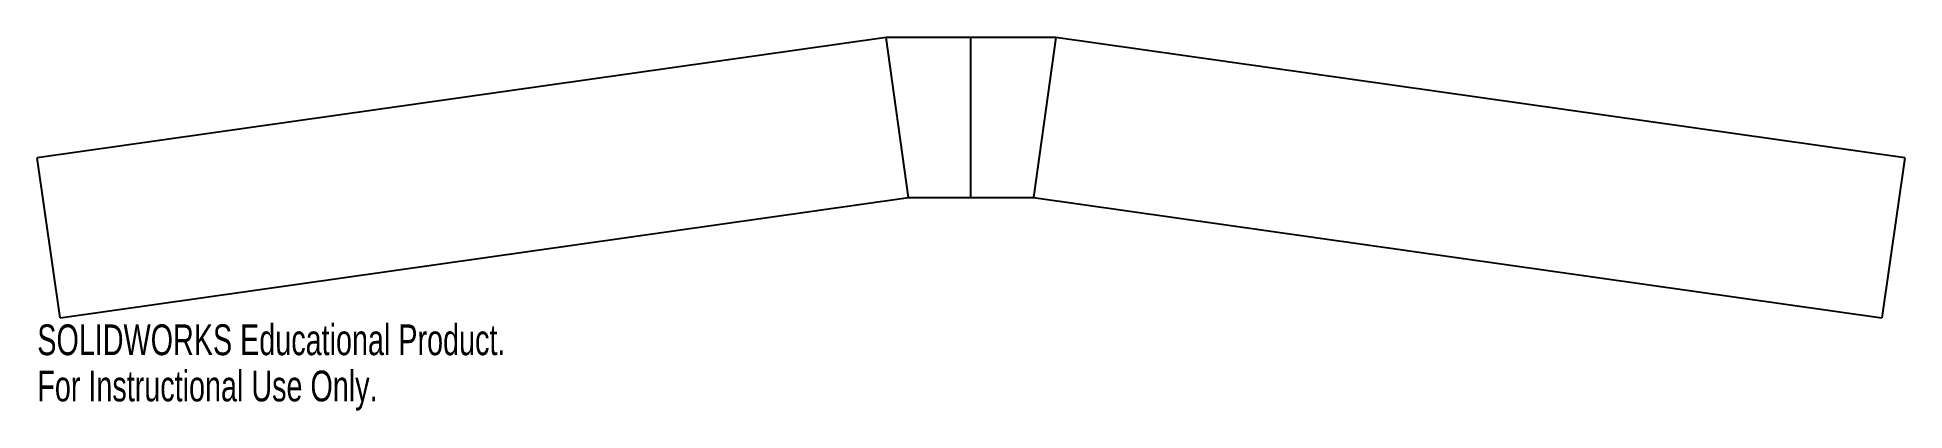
# Model space of a CAD drawing. Header units: inches. Extents: x -6.1 to 5.5, y 0.9 to 3.2.
import ezdxf

# ---------------------------------------------------------------- set-up
doc = ezdxf.new("R2010")
doc.units = ezdxf.units.IN
doc.header["$MEASUREMENT"] = 0
doc.styles.add('SLDTEXTSTYLE0', font='TXT', dxfattribs={"width": 0.7})

msp = doc.modelspace()

# ---------------------------------------------------------------- linework, layer by layer
at = {"color": 7, "linetype": 'Continuous'}
for p, q in [((-0.835, 3.188), (-6.095, 2.442)), ((0.218, 3.188), (-0.835, 3.188)), ((-0.695, 2.198), (-0.835, 3.188)), ((-0.309, 2.198), (-0.309, 3.188)), ((0.218, 3.188), (0.078, 2.198)), ((5.478, 2.442), (0.218, 3.188)), ((-5.954, 1.452), (-6.095, 2.442)), ((5.478, 2.442), (5.337, 1.452)), ((-5.954, 1.452), (-0.695, 2.198)), ((-0.695, 2.198), (0.078, 2.198)), ((0.078, 2.198), (5.337, 1.452))]:
    msp.add_line(p, q, dxfattribs=at)

# ---------------------------------------------------------------- texts
at = {"color": 7, "linetype": 'Continuous', "char_height": 0.1903, "attachment_point": 1, "style": 'SLDTEXTSTYLE0'}
for s, insert in [('SOLIDWORKS Educational Product.', (-6.095, 1.412)), ('For Instructional Use Only.', (-6.095, 1.126))]:
    msp.add_mtext(s, dxfattribs=dict(at, insert=insert))

doc.saveas('drawing.dxf')
